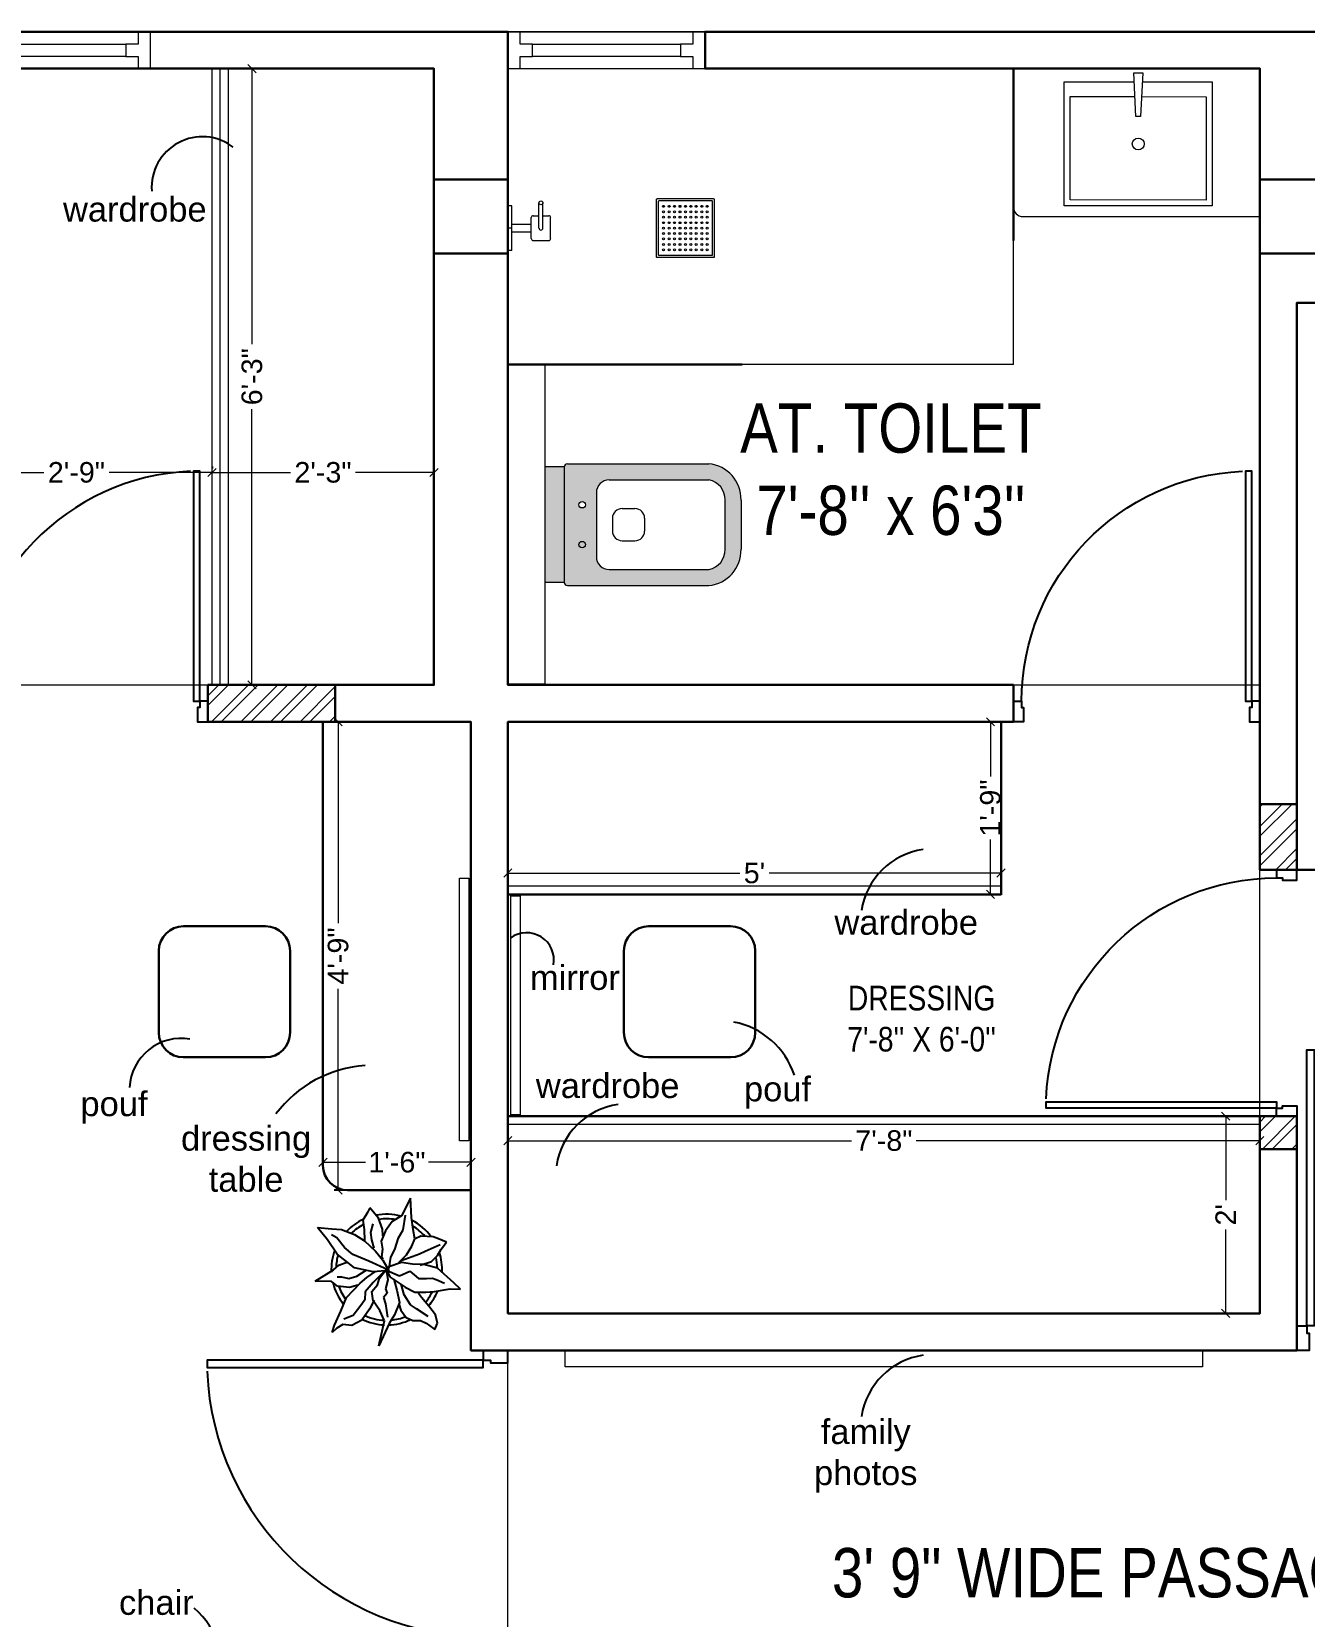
# Model space of a CAD drawing. Header units: millimetres. Extents: x 56222 to 154462, y -172610 to -121287.
# Drawn here: x 153075.5 to 153230.3, y -171608.7 to -171415.9 of the extents above; entities that cross this region are included whole.
import ezdxf

# ---------------------------------------------------------------- set-up
doc = ezdxf.new("R2010")
doc.units = ezdxf.units.MM
doc.header["$MEASUREMENT"] = 0
doc.header["$PDMODE"] = 35
doc.layers.get('Defpoints').update_dxf_attribs({"color": 220})
doc.layers.add('AR DOOR', color=40, linetype='Continuous')
doc.layers.add('AR ELE-5', color=134, linetype='Continuous')
for name, color, linetype, lineweight in [('COLUMN', 1, 'Continuous', 30), ('dim05', 1, 'Continuous', 13), ('ELEVATION ( SPIRAL STAIR )', 250, 'Continuous', 9), ('FIRST FLOOR', 7, 'Continuous', 9), ('FIRST FLOOR ( DW_RAIL )', 7, 'Continuous', 9), ('FIRST FLOOR ( TEXT )', 7, 'Continuous', 9), ('FIRST FLOOR_( PLine )_', 251, 'Continuous', 30), ('FURNITURE', 34, 'Continuous', 9), ('GROUND FLOOR  ( PLINE )', 251, 'Continuous', 30), ('Labelling', 1, 'Continuous', 25), ('wall', 7, 'Continuous', 30)]:
    doc.layers.add(name, color=color, linetype=linetype, lineweight=lineweight)
doc.styles.add('Arial', font='arial.ttf')
doc.styles.add('KATHA', font='swissc.ttf')
doc.styles.get("Standard").update_dxf_attribs({"font": 'arial.ttf', "height": 6})
doc.styles.add('style4', font='ARIALN.TTF')
doc.dimstyles.new('ISO-25', dxfattribs={"dimtxt": 2.5, "dimasz": 1, "dimexe": 0.5, "dimexo": 1, "dimtad": 0, "dimdec": 1, "dimlunit": 4, "dimtxsty": 'Standard', "dimblk": 'OBLIQUE', "dimcen": 2.5, "dimclrd": 1, "dimclre": 1, "dimclrt": 5, "dimadec": 0, "dimazin": 0, "dimtfac": 1, "dimtdec": 1, "dimtmove": 0, "dimatfit": 3, "dimfxl": 1, "dimlwd": -1, "dimarcsym": 0})
pattern_1 = [(45, (0, -1338.2712), (-1.79882093, 1.79882093), []), (45, (1.1992, -1338.2712), (-1.79882093, 1.79882093), [])]

# ---------------------------------------------------------------- blocks, each defined once
blk = doc.blocks.new('*U140')
for points in [[(0, 0), (0, 1120), (-30, 1120), (-30, 0)], [(40, 0), (0, 0), (0, -30), (-10, -30), (-10, -100), (40, -100)], [(-1160, 0), (-1120, 0), (-1120, -30), (-1110, -30), (-1110, -100), (-1160, -100)]]:
    blk.add_lwpolyline(points, close=True)
at = {"layer": 'AR ELE-5', "linetype": 'ByBlock', "ltscale": 15}
blk.add_arc((1.6, -0.7), 1121.6, 92.37301, 179.96526, dxfattribs=at)
blk = doc.blocks.new('*U143')
for points in [[(-1160, 0), (-1120, 0), (-1120, 30), (-1110, 30), (-1110, 100), (-1160, 100)], [(40, 0), (0, 0), (0, 30), (-10, 30), (-10, 100), (40, 100)], [(0, 0), (0, -1120), (-30, -1120), (-30, 0)]]:
    blk.add_lwpolyline(points, close=True)
at = {"layer": 'AR ELE-5', "linetype": 'ByBlock', "ltscale": 15}
blk.add_arc((1.6, 0.7), 1121.6, 180.03474, 267.62699, dxfattribs=at)
blk = doc.blocks.new('*U168')
for points in [[(-40, 0), (0, 0), (0, 30), (10, 30), (10, 100), (-40, 100)], [(1160, 0), (1120, 0), (1120, 30), (1110, 30), (1110, 100), (1160, 100)], [(0, 0), (0, -1120), (30, -1120), (30, 0)]]:
    blk.add_lwpolyline(points, close=True)
at = {"layer": 'AR ELE-5', "linetype": 'ByBlock', "ltscale": 15}
blk.add_arc((-1.6, 0.7), 1121.6, 272.37301, 359.96526, dxfattribs=at)
blk = doc.blocks.new('A$C744D1EC1')
at = {"layer": 'FURNITURE'}
for p, q in [((-2.26, -0.39), (-2.26, 0)), ((-2.26, -0.39), (-2.26, 0)), ((0, -0.39), (0, 0)), ((0, -0.39), (0, 0)), ((2.26, -0.39), (2.26, 0)), ((2.26, -0.39), (2.26, 0)), ((-2.26, -0.39), (2.26, -0.39)), ((-2.26, -0.39), (2.26, -0.39)), ((-0.39, -0.39), (-0.39, -2.36)), ((0.39, -0.39), (0.39, -2.36)), ((-1.26, -2.56), (-1.26, -4.14)), ((-1.06, -2.36), (1.06, -2.36)), ((0, -3.15), (2.56, -3.15)), ((1.26, -2.56), (1.26, -3.15)), ((-1.06, -4.33), (1.06, -4.33)), ((0, -3.55), (2.56, -3.55)), ((1.26, -3.55), (1.26, -4.14))]:
    blk.add_line(p, q, dxfattribs=at)
for points in [[(-2.96, -15.14), (-2.96, -20.86, 0.414214), (-2.86, -20.96), (2.86, -20.96, 0.414214), (2.96, -20.86), (2.96, -15.14, 0.414214), (2.86, -15.04), (-2.86, -15.04, 0.414214)], [(-2.76, -15.34), (-2.76, -20.66, 0.414214), (-2.66, -20.76), (2.66, -20.76, 0.414214), (2.76, -20.66), (2.76, -15.34, 0.414214), (2.66, -15.24), (-2.66, -15.24, 0.414214)]]:
    blk.add_lwpolyline(points, format="xyb", close=True, dxfattribs=at)
for centre, radius in [((2.56, -3.35), 0.197), ((-2.21, -15.79), 0.0985), ((-1.66, -15.79), 0.0985), ((-1.1, -15.79), 0.0985), ((-0.55, -15.79), 0.0985), ((0, -15.79), 0.0985), ((0.55, -15.79), 0.0985), ((1.1, -15.79), 0.0985), ((1.66, -15.79), 0.0985), ((2.21, -15.79), 0.0985), ((-2.21, -16.34), 0.0985), ((-2.21, -16.9), 0.0985), ((-2.21, -17.45), 0.0985), ((-1.66, -16.34), 0.0985), ((-1.66, -16.9), 0.0985), ((-1.66, -17.45), 0.0985), ((-1.1, -16.34), 0.0985), ((-1.1, -16.9), 0.0985), ((-1.1, -17.45), 0.0985), ((-0.55, -16.34), 0.0985), ((-0.55, -16.9), 0.0985), ((-0.55, -17.45), 0.0985), ((0, -16.34), 0.0985), ((0, -16.9), 0.0985), ((0, -17.45), 0.0985), ((0.55, -16.34), 0.0985), ((0.55, -16.9), 0.0985), ((0.55, -17.45), 0.0985), ((1.1, -16.34), 0.0985), ((1.1, -16.9), 0.0985), ((1.1, -17.45), 0.0985), ((1.66, -16.34), 0.0985), ((1.66, -16.9), 0.0985), ((1.66, -17.45), 0.0985), ((2.21, -16.34), 0.0985), ((2.21, -16.9), 0.0985), ((2.21, -17.45), 0.0985), ((-2.21, -18), 0.0985), ((-2.21, -18.55), 0.0985), ((-2.21, -19.1), 0.0985), ((-1.66, -18), 0.0985), ((-1.66, -18.55), 0.0985), ((-1.66, -19.1), 0.0985), ((-1.1, -18), 0.0985), ((-1.1, -18.55), 0.0985), ((-1.1, -19.1), 0.0985), ((-0.55, -18), 0.0985), ((-0.55, -18.55), 0.0985), ((-0.55, -19.1), 0.0985), ((0, -18), 0.0985), ((0, -18.55), 0.0985), ((0, -19.1), 0.0985), ((0.55, -18), 0.0985), ((0.55, -18.55), 0.0985), ((0.55, -19.1), 0.0985), ((1.1, -18), 0.0985), ((1.1, -18.55), 0.0985), ((1.1, -19.1), 0.0985), ((1.66, -18), 0.0985), ((1.66, -18.55), 0.0985), ((1.66, -19.1), 0.0985), ((2.21, -18), 0.0985), ((2.21, -18.55), 0.0985), ((2.21, -19.1), 0.0985), ((-2.21, -19.66), 0.0985), ((-2.21, -20.21), 0.0985), ((-1.66, -19.66), 0.0985), ((-1.66, -20.21), 0.0985), ((-1.1, -19.66), 0.0985), ((-1.1, -20.21), 0.0985), ((-0.55, -19.66), 0.0985), ((-0.55, -20.21), 0.0985), ((0, -19.66), 0.0985), ((0, -20.21), 0.0985), ((0.55, -19.66), 0.0985), ((0.55, -20.21), 0.0985), ((1.1, -19.66), 0.0985), ((1.1, -20.21), 0.0985), ((1.66, -19.66), 0.0985), ((1.66, -20.21), 0.0985), ((2.21, -19.66), 0.0985), ((2.21, -20.21), 0.0985)]:
    blk.add_circle(centre, radius, dxfattribs=at)
for centre, start, end in [((-1.06, -2.56), 90, 180), ((0, -3.35), 90, 270), ((1.06, -2.56), 0, 90), ((-1.06, -4.14), 180, 270), ((1.06, -4.14), 270, 0)]:
    blk.add_arc(centre, 0.197, start, end, dxfattribs=at)
blk = doc.blocks.new('A$C3EC62B37')
at = {"layer": 'FURNITURE', "lineweight": 30, "ltscale": 0.25, "true_color": 0xffffff}
h = blk.add_hatch(color=7, dxfattribs=at)
h.dxf.hatch_style = 1
h.paths.add_polyline_path([(-12.22, 0), (-12.22, 2.35), (-26.26, 2.35), (-26.26, 0)])
h.paths.add_polyline_path([(-26.26, 2.35), (-12.22, 2.35, 0.414214), (-11.83, 2.74), (-11.83, 19.96, 0.388639), (-16.24, 23.87), (-22.38, 23.87, 0.379499), (-26.65, 19.96), (-26.65, 2.74, 0.414214)])
h.paths.add_polyline_path([(-15.35, 6.26), (-23.13, 6.26, -0.414214), (-24.7, 7.83), (-24.7, 19.96, -0.349567), (-22.37, 21.91), (-16.24, 21.91, -0.364948), (-13.78, 19.96), (-13.78, 7.83, -0.414214)], flags=16)
h.paths.add_polyline_path([(-18.46, 8.22), (-20.02, 8.22, -0.414214), (-21.2, 9.39), (-21.2, 10.96, -0.414214), (-20.02, 12.13), (-18.46, 12.13, -0.414214), (-17.28, 10.96), (-17.28, 9.39, -0.414214)], flags=0)
h.paths.add_polyline_path([(-22.06, 4.53, -1), (-21.27, 4.53, -1)], flags=16)
at = {"layer": 'FURNITURE', "color": 0, "linetype": 'ByBlock', "lineweight": -2}
for p, q in [((-22.24, 23.87), (-16.24, 23.87)), ((-22.24, 21.91), (-16.24, 21.91)), ((-26.65, 2.74), (-26.65, 19.96)), ((-24.7, 7.83), (-24.7, 19.96)), ((-13.78, 7.83), (-13.78, 19.96)), ((-11.83, 2.74), (-11.83, 19.96)), ((-20.02, 12.13), (-18.46, 12.13)), ((-21.2, 9.39), (-21.2, 10.96)), ((-17.28, 9.39), (-17.28, 10.96)), ((-20.02, 8.22), (-18.46, 8.22)), ((-23.13, 6.26), (-15.35, 6.26)), ((-26.26, 2.35), (-12.22, 2.35)), ((-26.26, 2.35), (-26.26, 0)), ((-12.22, 2.35), (-12.22, 0)), ((-26.26, 0), (-12.22, 0)), ((-26.26, 0), (-12.22, 0))]:
    blk.add_line(p, q, dxfattribs=at)
for centre in [(-21.66, 4.53), (-16.81, 4.53)]:
    blk.add_circle(centre, 0.391, dxfattribs=at)
for centre, radius, start, end in [((-22.31, 19.5), 4.37, 89.0873, 174.0395), ((-16.17, 19.5), 4.37, 5.9605, 90.9127), ((-22.31, 19.48), 2.44, 88.437, 168.6348), ((-16.17, 19.48), 2.44, 11.3652, 91.563), ((-20.02, 10.96), 1.17, 90, 180), ((-18.46, 10.96), 1.17, 0, 90), ((-23.13, 7.83), 1.57, 180, 270), ((-20.02, 9.39), 1.17, 180, 270), ((-18.46, 9.39), 1.17, 270, 0), ((-15.35, 7.83), 1.57, 270, 0), ((-26.26, 2.74), 0.391, 180, 270), ((-12.22, 2.74), 0.391, 270, 0)]:
    blk.add_arc(centre, radius, start, end, dxfattribs=at)
blk = doc.blocks.new('_Oblique')
at = {"layer": 'wall', "color": 0, "lineweight": -2}
blk.add_line((-0.5, -0.5), (0.5, 0.5), dxfattribs=at)
blk = doc.blocks.new('*D421')
at = {"layer": 'Defpoints', "color": 0, "transparency": 16777216}
for p in [(153133.41, -171515.54), (153193.42, -171518.12), (153193.42, -171518.26)]:
    blk.add_point(p, dxfattribs=at)
at = {"layer": 'dim05', "color": 1, "linetype": 'Continuous', "lineweight": -2, "transparency": 16777216}
for p, q in [((153133.41, -171516.54), (153133.41, -171518.76)), ((153193.42, -171519.12), (153193.42, -171518.76))]:
    blk.add_line(p, q, dxfattribs=at)
at = {"layer": 'dim05', "color": 1, "linetype": 'Continuous', "transparency": 16777216}
for p, q in [((153133.41, -171518.26), (153161.64, -171518.26)), ((153193.42, -171518.26), (153165.19, -171518.26))]:
    blk.add_line(p, q, dxfattribs=at)
at = {"layer": 'dim05', "color": 1, "transparency": 16777216, "rotation": 180}
blk.add_blockref('_Oblique', (153133.41, -171518.26), dxfattribs=at)
at = {"layer": 'dim05', "color": 1, "transparency": 16777216}
blk.add_blockref('_Oblique', (153193.42, -171518.26), dxfattribs=at)
at = {"layer": 'dim05', "color": 5, "lineweight": 25, "transparency": 16777216, "insert": (153163.41, -171518.26), "char_height": 2.5, "attachment_point": 5, "style": 'Arial'}
blk.add_mtext("5'", dxfattribs=at)
blk = doc.blocks.new('*D422')
at = {"layer": 'Defpoints', "color": 0, "transparency": 16777216}
for p in [(153192.13, -171499.85), (153192.2, -171499.85), (153191.33, -171520.85)]:
    blk.add_point(p, dxfattribs=at)
at = {"layer": 'dim05', "color": 1, "linetype": 'Continuous', "lineweight": -2, "transparency": 16777216}
for p, q in [((153191.2, -171499.85), (153191.63, -171499.85)), ((153192.33, -171520.85), (153192.63, -171520.85))]:
    blk.add_line(p, q, dxfattribs=at)
at = {"layer": 'dim05', "color": 1, "linetype": 'Continuous', "transparency": 16777216}
for p, q in [((153192.13, -171499.85), (153192.13, -171506.52)), ((153192.13, -171520.85), (153192.13, -171514.18))]:
    blk.add_line(p, q, dxfattribs=at)
at = {"layer": 'dim05', "color": 1, "transparency": 16777216}
for p, rotation in [((153192.13, -171499.85), 90), ((153192.13, -171520.85), 270)]:
    blk.add_blockref('_Oblique', p, dxfattribs=dict(at, rotation=rotation))
at = {"layer": 'dim05', "color": 5, "lineweight": 25, "transparency": 16777216, "insert": (153192.13, -171510.35), "char_height": 2.5, "attachment_point": 5, "rotation": 90, "style": 'Arial'}
blk.add_mtext('1\'-9"', dxfattribs=at)
blk = doc.blocks.new('*D423')
at = {"layer": 'Defpoints', "color": 0, "transparency": 16777216}
for p in [(153133.41, -171550.36), (153224.91, -171550.36), (153224.91, -171550.83)]:
    blk.add_point(p, dxfattribs=at)
at = {"layer": 'dim05', "color": 1, "linetype": 'Continuous', "transparency": 16777216}
for p, q in [((153133.41, -171550.83), (153175.23, -171550.83)), ((153224.91, -171550.83), (153183.1, -171550.83))]:
    blk.add_line(p, q, dxfattribs=at)
at = {"layer": 'dim05', "color": 1, "linetype": 'Continuous', "lineweight": -2, "transparency": 16777216}
for p, q in [((153133.41, -171551.36), (153133.41, -171551.33)), ((153224.91, -171551.36), (153224.91, -171551.33))]:
    blk.add_line(p, q, dxfattribs=at)
at = {"layer": 'dim05', "color": 1, "transparency": 16777216, "rotation": 180}
blk.add_blockref('_Oblique', (153133.41, -171550.83), dxfattribs=at)
at = {"layer": 'dim05', "color": 1, "transparency": 16777216}
blk.add_blockref('_Oblique', (153224.91, -171550.83), dxfattribs=at)
at = {"layer": 'dim05', "color": 5, "lineweight": 25, "transparency": 16777216, "insert": (153179.16, -171550.83), "char_height": 2.5, "attachment_point": 5, "style": 'Arial'}
blk.add_mtext('7\'-8"', dxfattribs=at)
blk = doc.blocks.new('*D424')
at = {"layer": 'Defpoints', "color": 0, "transparency": 16777216}
for p in [(153216.81, -171547.85), (153216.81, -171571.85), (153220.75, -171571.85)]:
    blk.add_point(p, dxfattribs=at)
at = {"layer": 'dim05', "color": 1, "linetype": 'Continuous', "lineweight": -2, "transparency": 16777216}
for p, q in [((153217.81, -171547.85), (153221.25, -171547.85)), ((153217.81, -171571.85), (153221.25, -171571.85))]:
    blk.add_line(p, q, dxfattribs=at)
at = {"layer": 'dim05', "color": 1, "linetype": 'Continuous', "transparency": 16777216}
for p, q in [((153220.75, -171547.85), (153220.75, -171558.06)), ((153220.75, -171571.85), (153220.75, -171561.65))]:
    blk.add_line(p, q, dxfattribs=at)
at = {"layer": 'dim05', "color": 1, "transparency": 16777216}
for p, rotation in [((153220.75, -171547.85), 90), ((153220.75, -171571.85), 270)]:
    blk.add_blockref('_Oblique', p, dxfattribs=dict(at, rotation=rotation))
at = {"layer": 'dim05', "color": 5, "lineweight": 25, "transparency": 16777216, "insert": (153220.75, -171559.85), "char_height": 2.5, "attachment_point": 5, "rotation": 90, "style": 'Arial'}
blk.add_mtext("2'", dxfattribs=at)
blk = doc.blocks.new('*D425')
at = {"layer": 'Defpoints', "color": 0, "transparency": 16777216}
for p in [(153112.76, -171499.85), (153121.41, -171499.85), (153121.41, -171556.85)]:
    blk.add_point(p, dxfattribs=at)
at = {"layer": 'dim05', "color": 1, "linetype": 'Continuous', "lineweight": -2, "transparency": 16777216}
for p, q in [((153120.41, -171499.85), (153112.26, -171499.85)), ((153120.41, -171556.85), (153112.26, -171556.85))]:
    blk.add_line(p, q, dxfattribs=at)
at = {"layer": 'dim05', "color": 1, "linetype": 'Continuous', "transparency": 16777216}
for p, q in [((153112.76, -171499.85), (153112.76, -171524.36)), ((153112.76, -171556.85), (153112.76, -171532.35))]:
    blk.add_line(p, q, dxfattribs=at)
at = {"layer": 'dim05', "color": 1, "transparency": 16777216}
for p, rotation in [((153112.76, -171499.85), 90), ((153112.76, -171556.85), 270)]:
    blk.add_blockref('_Oblique', p, dxfattribs=dict(at, rotation=rotation))
at = {"layer": 'dim05', "color": 5, "lineweight": 25, "transparency": 16777216, "insert": (153112.76, -171528.35), "char_height": 2.5, "attachment_point": 5, "rotation": 90, "style": 'Arial'}
blk.add_mtext('4\'-9"', dxfattribs=at)
blk = doc.blocks.new('*D438')
at = {"layer": 'Defpoints', "color": 0, "transparency": 16777216}
for p in [(153110.91, -171552.52), (153128.91, -171552.52), (153128.91, -171553.46)]:
    blk.add_point(p, dxfattribs=at)
at = {"layer": 'dim05', "color": 1, "linetype": 'Continuous', "transparency": 16777216}
for p, q in [((153110.91, -171553.46), (153116.08, -171553.46)), ((153128.91, -171553.46), (153123.74, -171553.46))]:
    blk.add_line(p, q, dxfattribs=at)
at = {"layer": 'dim05', "color": 1, "linetype": 'Continuous', "lineweight": -2, "transparency": 16777216}
for p, q in [((153110.91, -171553.52), (153110.91, -171553.96)), ((153128.91, -171553.52), (153128.91, -171553.96))]:
    blk.add_line(p, q, dxfattribs=at)
at = {"layer": 'dim05', "color": 1, "transparency": 16777216, "rotation": 180}
blk.add_blockref('_Oblique', (153110.91, -171553.46), dxfattribs=at)
at = {"layer": 'dim05', "color": 1, "transparency": 16777216}
blk.add_blockref('_Oblique', (153128.91, -171553.46), dxfattribs=at)
at = {"layer": 'dim05', "color": 5, "lineweight": 25, "transparency": 16777216, "insert": (153119.91, -171553.46), "char_height": 2.5, "attachment_point": 5, "style": 'Arial'}
blk.add_mtext('1\'-6"', dxfattribs=at)
blk = doc.blocks.new('*D443')
at = {"layer": 'Defpoints', "color": 0, "transparency": 16777216}
for p in [(153097.41, -171469.5), (153097.41, -171469.76), (153064.41, -171479.35)]:
    blk.add_point(p, dxfattribs=at)
at = {"layer": 'dim05', "color": 1, "linetype": 'Continuous', "lineweight": -2, "transparency": 16777216}
for p, q in [((153064.41, -171478.35), (153064.41, -171469)), ((153097.41, -171468.76), (153097.41, -171469))]:
    blk.add_line(p, q, dxfattribs=at)
at = {"layer": 'dim05', "color": 1, "linetype": 'Continuous', "transparency": 16777216}
for p, q in [((153064.41, -171469.5), (153076.95, -171469.5)), ((153097.41, -171469.5), (153084.88, -171469.5))]:
    blk.add_line(p, q, dxfattribs=at)
at = {"layer": 'dim05', "color": 1, "transparency": 16777216, "rotation": 180}
blk.add_blockref('_Oblique', (153064.41, -171469.5), dxfattribs=at)
at = {"layer": 'dim05', "color": 1, "transparency": 16777216}
blk.add_blockref('_Oblique', (153097.41, -171469.5), dxfattribs=at)
at = {"layer": 'dim05', "color": 5, "lineweight": 25, "transparency": 16777216, "insert": (153080.91, -171469.5), "char_height": 2.5, "attachment_point": 5, "style": 'Arial'}
blk.add_mtext('2\'-9"', dxfattribs=at)
blk = doc.blocks.new('*D433')
at = {"layer": 'Defpoints', "color": 0, "transparency": 16777216}
for p in [(153097.41, -171469.76), (153124.41, -171469.5), (153124.41, -171469.76)]:
    blk.add_point(p, dxfattribs=at)
at = {"layer": 'dim05', "color": 1, "linetype": 'Continuous', "lineweight": -2, "transparency": 16777216}
for p, q in [((153097.41, -171468.76), (153097.41, -171469)), ((153124.41, -171468.76), (153124.41, -171469))]:
    blk.add_line(p, q, dxfattribs=at)
at = {"layer": 'dim05', "color": 1, "linetype": 'Continuous', "transparency": 16777216}
for p, q in [((153097.41, -171469.5), (153106.95, -171469.5)), ((153124.41, -171469.5), (153114.88, -171469.5))]:
    blk.add_line(p, q, dxfattribs=at)
at = {"layer": 'dim05', "color": 1, "transparency": 16777216, "rotation": 180}
blk.add_blockref('_Oblique', (153097.41, -171469.5), dxfattribs=at)
at = {"layer": 'dim05', "color": 1, "transparency": 16777216}
blk.add_blockref('_Oblique', (153124.41, -171469.5), dxfattribs=at)
at = {"layer": 'dim05', "color": 5, "lineweight": 25, "transparency": 16777216, "insert": (153110.91, -171469.5), "char_height": 2.5, "attachment_point": 5, "style": 'Arial'}
blk.add_mtext('2\'-3"', dxfattribs=at)
blk = doc.blocks.new('*D434')
at = {"layer": 'Defpoints', "color": 0, "transparency": 16777216}
for p in [(153102.27, -171420.35), (153103.55, -171420.35), (153103.16, -171495.35)]:
    blk.add_point(p, dxfattribs=at)
at = {"layer": 'dim05', "color": 1, "linetype": 'Continuous', "lineweight": -2, "transparency": 16777216}
for p, q in [((153102.55, -171420.35), (153101.77, -171420.35)), ((153102.16, -171495.35), (153101.77, -171495.35))]:
    blk.add_line(p, q, dxfattribs=at)
at = {"layer": 'dim05', "color": 1, "linetype": 'Continuous', "transparency": 16777216}
for p, q in [((153102.27, -171420.35), (153102.27, -171453.9)), ((153102.27, -171495.35), (153102.27, -171461.81))]:
    blk.add_line(p, q, dxfattribs=at)
at = {"layer": 'dim05', "color": 1, "transparency": 16777216}
for p, rotation in [((153102.27, -171420.35), 90), ((153102.27, -171495.35), 270)]:
    blk.add_blockref('_Oblique', p, dxfattribs=dict(at, rotation=rotation))
at = {"layer": 'dim05', "color": 5, "lineweight": 25, "transparency": 16777216, "insert": (153102.27, -171457.85), "char_height": 2.5, "attachment_point": 5, "rotation": 90, "style": 'Arial'}
blk.add_mtext('6\'-3"', dxfattribs=at)
blk = doc.blocks.new('ARPLS010')
at = {"linetype": 'ByBlock'}
for p, q in [((0.121, 0.605), (-0.013, 0.459)), ((0.179, 0.666), (0.121, 0.605)), ((0.174, 0.573), (0.179, 0.666)), ((0.2, 0.432), (0.174, 0.573)), ((-0.278, 0.467), (-0.295, 0.42)), ((-0.248, 0.54), (-0.278, 0.467)), ((-0.182, 0.493), (-0.248, 0.54)), ((-0.222, 0.484), (-0.164, 0.347)), ((-0.125, 0.459), (-0.182, 0.493)), ((-0.072, 0.404), (-0.125, 0.459)), ((-0.013, 0.459), (-0.044, 0.336)), ((0.077, 0.412), (0.091, 0.447)), ((0.091, 0.447), (0.125, 0.522)), ((0.203, 0.352), (0.2, 0.432)), ((0.409, 0.44), (0.33, 0.38)), ((0.484, 0.459), (0.409, 0.44)), ((0.542, 0.434), (0.484, 0.459)), ((0.533, 0.42), (0.542, 0.434)), ((-0.295, 0.42), (-0.302, 0.309)), ((-0.302, 0.309), (-0.276, 0.258)), ((-0.164, 0.347), (-0.139, 0.295)), ((-0.139, 0.295), (-0.08, 0.131)), ((-0.038, 0.302), (-0.072, 0.404)), ((-0.044, 0.336), (-0.049, 0.232)), ((0.015, 0.209), (0.08, 0.288)), ((0.082, 0.358), (0.077, 0.412)), ((0.08, 0.288), (0.082, 0.358)), ((0.204, 0.254), (0.203, 0.352)), ((0.252, 0.313), (0.216, 0.287)), ((0.33, 0.38), (0.252, 0.313)), ((0.425, 0.373), (0.356, 0.269)), ((0.459, 0.303), (0.485, 0.354)), ((0.459, 0.236), (0.459, 0.303)), ((0.485, 0.354), (0.533, 0.42)), ((-0.469, 0.226), (-0.643, 0.216)), ((-0.643, 0.216), (-0.485, 0.134)), ((-0.359, 0.148), (-0.49, 0.172)), ((-0.362, 0.24), (-0.469, 0.226)), ((-0.278, 0.254), (-0.362, 0.24)), ((-0.287, 0.106), (-0.359, 0.148)), ((-0.21, 0.227), (-0.278, 0.254)), ((-0.132, 0.18), (-0.21, 0.227)), ((-0.063, 0.111), (-0.132, 0.18)), ((-0.049, 0.232), (-0.065, 0.135)), ((0.056, 0.114), (0.015, 0.209)), ((0.068, 0.032), (0.16, 0.165)), ((0.227, 0.157), (0.132, 0.131)), ((0.16, 0.165), (0.204, 0.254)), ((0.318, 0.213), (0.227, 0.157)), ((0.356, 0.269), (0.318, 0.213)), ((0.368, 0.128), (0.432, 0.176)), ((0.432, 0.176), (0.459, 0.236)), ((-0.485, 0.134), (-0.433, 0.051)), ((-0.433, 0.051), (-0.349, -0.011)), ((-0.18, 0.073), (-0.287, 0.106)), ((-0.111, 0.036), (-0.18, 0.073)), ((-0.013, 0.022), (-0.111, 0.036)), ((-0.084, -0.034), (0.007, 0.018)), ((0.003, 0.011), (-0.076, -0.16)), ((-0.065, 0.135), (-0.024, 0.018)), ((-0.024, 0.018), (0.009, 0.005)), ((0.006, -0.002), (0.068, 0.032)), ((0.007, 0.018), (0.02, -0.121)), ((0.009, 0.005), (0.056, 0.114)), ((0.017, -0.002), (0.091, 0.009)), ((0.088, 0.065), (0.187, 0.091)), ((0.091, 0.009), (0.173, -0.011)), ((0.173, -0.011), (0.212, 0.004)), ((0.187, 0.091), (0.297, 0.116)), ((0.212, 0.004), (0.252, -0.03)), ((0.297, 0.116), (0.408, 0.071)), ((0.309, 0.109), (0.368, 0.128)), ((0.309, -0.01), (0.43, 0.006)), ((0.408, 0.071), (0.482, 0.024)), ((0.482, 0.024), (0.689, -0.072)), ((-0.464, -0.073), (-0.558, -0.152)), ((-0.366, -0.036), (-0.464, -0.073)), ((-0.336, -0.142), (-0.413, -0.121)), ((-0.306, -0.033), (-0.366, -0.036)), ((-0.349, -0.011), (-0.256, -0.05)), ((-0.269, -0.135), (-0.336, -0.142)), ((-0.193, -0.113), (-0.269, -0.135)), ((-0.259, -0.2), (-0.168, -0.1)), ((-0.256, -0.05), (-0.185, -0.038)), ((-0.185, -0.038), (-0.114, -0.046)), ((-0.168, -0.1), (-0.084, -0.034)), ((-0.114, -0.046), (-0.093, -0.036)), ((0.02, -0.121), (-0.017, -0.291)), ((0.01, -0.014), (0.017, -0.002)), ((0.078, -0.064), (0.01, -0.014)), ((0.016, -0.023), (0.116, -0.122)), ((0.07, -0.179), (0.018, -0.1)), ((0.138, -0.083), (0.078, -0.064)), ((0.116, -0.122), (0.201, -0.195)), ((0.197, -0.135), (0.138, -0.083)), ((0.283, -0.123), (0.197, -0.135)), ((0.252, -0.03), (0.309, -0.01)), ((0.277, -0.114), (0.357, -0.156)), ((0.37, -0.064), (0.283, -0.123)), ((0.462, -0.021), (0.37, -0.064)), ((0.689, -0.072), (0.462, -0.021)), ((-0.558, -0.152), (-0.517, -0.172)), ((-0.517, -0.172), (-0.447, -0.216)), ((-0.447, -0.216), (-0.363, -0.202)), ((-0.363, -0.202), (-0.263, -0.2)), ((-0.318, -0.29), (-0.259, -0.2)), ((-0.076, -0.16), (-0.138, -0.304)), ((0.059, -0.27), (0.005, -0.185)), ((0.08, -0.342), (0.059, -0.27)), ((0.121, -0.239), (0.07, -0.179)), ((0.184, -0.299), (0.121, -0.239)), ((0.141, -0.261), (0.16, -0.336)), ((0.201, -0.195), (0.272, -0.198)), ((0.272, -0.198), (0.311, -0.225)), ((0.311, -0.225), (0.415, -0.304)), ((0.357, -0.156), (0.455, -0.226)), ((0.455, -0.226), (0.503, -0.317)), ((-0.368, -0.496), (-0.363, -0.408)), ((-0.363, -0.408), (-0.318, -0.29)), ((-0.199, -0.38), (-0.287, -0.45)), ((-0.138, -0.304), (-0.199, -0.38)), ((-0.017, -0.291), (-0.141, -0.446)), ((-0.042, -0.432), (-0.071, -0.352)), ((0.064, -0.446), (0.066, -0.407)), ((0.066, -0.407), (0.08, -0.342)), ((0.16, -0.336), (0.15, -0.445)), ((0.252, -0.362), (0.184, -0.299)), ((0.376, -0.416), (0.252, -0.362)), ((0.502, -0.472), (0.376, -0.416)), ((0.415, -0.304), (0.447, -0.388)), ((0.503, -0.317), (0.494, -0.398)), ((0.494, -0.398), (0.528, -0.452)), ((-0.382, -0.625), (-0.368, -0.496)), ((-0.269, -0.533), (-0.382, -0.625)), ((-0.287, -0.45), (-0.314, -0.498)), ((-0.141, -0.446), (-0.269, -0.533)), ((0.002, -0.48), (-0.042, -0.432)), ((0.104, -0.646), (0.002, -0.48)), ((0.106, -0.5), (0.104, -0.646)), ((0.15, -0.445), (0.106, -0.5)), ((0.567, -0.494), (0.502, -0.472)), ((0.528, -0.452), (0.567, -0.494))]:
    blk.add_line(p, q, dxfattribs=at)
for radius, start, end in [(0.5, 87.2367, 107.9154), (0.458, 91.6596, 104.0784), (0.5, 49.0791, 67.0324), (0.5, 126.2799, 152.7042), (0.458, 130.7647, 148.9789), (0.458, 49.8461, 63.9764), (0.458, 5.0517, 21.9108), (0.5, 1.3782, 25.7565), (0.5, 164.9216, 191.0302), (0.458, 169.9629, 188.6517), (0.458, 334.5625, 357.1532), (0.5, 333.6991, 357.5577), (0.5, 205.1623, 226.3204), (0.458, 207.232, 224.0819), (0.5, 283.5324, 308.8712), (0.458, 289.266, 306.1107), (0.5, 249.553, 272.4234), (0.458, 252.8522, 267.711)]:
    blk.add_arc((0, 0), radius, start, end, dxfattribs=at)

msp = doc.modelspace()

# ---------------------------------------------------------------- hatches: boundary and pattern name
at = {"layer": 'GROUND FLOOR  ( PLINE )', "lineweight": 5}
h = msp.add_hatch(dxfattribs=at)
h.set_pattern_fill('ANSI32', color=3, scale=6.783779)
h.set_pattern_definition(pattern_1)
h.paths.add_polyline_path([(153112.4144, -171495.3544), (153096.9144, -171495.3544), (153096.9144, -171499.8544), (153112.4144, -171499.8544)])
h.paths.add_polyline_path([(153229.4144, -171517.8544), (153224.9144, -171517.8544), (153224.9144, -171509.8544), (153229.4144, -171509.8544)])
h.paths.add_polyline_path([(153265.4144, -171576.3544), (153271.4144, -171576.3544), (153271.4144, -171571.8544), (153265.4144, -171571.8544)])
h.paths.add_polyline_path([(153128.9144, -171612.3544), (153133.4144, -171612.3544), (153133.4144, -171618.3544), (153128.9144, -171618.3544)])
h = msp.add_hatch(dxfattribs=at)
h.set_pattern_fill('ANSI32', color=3, scale=6.783779)
h.set_pattern_definition(pattern_1)
h.paths.add_polyline_path([(153224.9144, -171547.8544), (153229.4144, -171547.8544), (153229.4144, -171551.8544), (153224.9144, -171551.8544)])

# ---------------------------------------------------------------- linework, layer by layer
at = {"layer": 'COLUMN'}
for points in [[(153124.4144, -171433.8544), (153133.4144, -171433.8544), (153133.4144, -171442.8544), (153124.4144, -171442.8544)], [(153224.9144, -171433.8544), (153233.9144, -171433.8544), (153233.9144, -171442.8544), (153224.9144, -171442.8544)]]:
    msp.add_lwpolyline(points, close=True, dxfattribs=at)
at = {"layer": 'ELEVATION ( SPIRAL STAIR )', "color": 5}
for points in [[(153127.5139, -171518.8952), (153128.6644, -171518.8952), (153128.6644, -171550.8544), (153127.5139, -171550.8544)], [(153133.7653, -171521.0459), (153134.9158, -171521.0459), (153134.9158, -171547.6643), (153133.7653, -171547.6643)]]:
    msp.add_lwpolyline(points, close=True, dxfattribs=at)
at = {"layer": 'FIRST FLOOR'}
for p, q in [((152969.9144, -171415.8544), (153370.4144, -171415.8544)), ((153089.9144, -171420.3544), (153089.9144, -171415.8544)), ((153133.4144, -171495.3544), (153133.4144, -171415.8544)), ((153157.4144, -171420.3544), (153157.4144, -171415.8544)), ((152978.9144, -171420.3544), (153124.4144, -171420.3544)), ((153124.4144, -171495.3544), (153124.4144, -171420.3544)), ((153133.4144, -171420.3544), (153224.9144, -171420.3544)), ((153224.9144, -171571.8544), (153224.9144, -171420.3544)), ((153229.4144, -171509.8544), (153229.4144, -171448.8544)), ((152969.9144, -171495.3544), (153124.4144, -171495.3544)), ((153133.4144, -171495.3544), (153224.9144, -171495.3544)), ((153194.9144, -171499.8544), (153194.9144, -171495.3544)), ((153096.9144, -171499.8544), (153128.9144, -171499.8544)), ((153128.9144, -171499.8544), (153128.9144, -171576.3544)), ((153133.4144, -171499.8544), (153194.9144, -171499.8544)), ((153133.4144, -171499.8544), (153133.4144, -171571.8544)), ((153224.9144, -171509.8544), (153229.4144, -171509.8544)), ((153229.4144, -171576.3544), (153229.4144, -171547.8544)), ((153133.4144, -171571.8544), (153224.9144, -171571.8544)), ((153128.9144, -171576.3544), (153229.4144, -171576.3544)), ((153133.4144, -171726.3544), (153133.4144, -171576.3544))]:
    msp.add_line(p, q, dxfattribs=at)
at = {"layer": 'FIRST FLOOR ( DW_RAIL )'}
for points in [[(152965.4144, -171415.8544), (153370.4144, -171415.8543), (153370.4144, -171726.3544), (153361.4144, -171726.3544), (153341.6097, -171726.3544), (153301.2726, -171726.3544), (153275.9144, -171726.3544), (153133.4144, -171726.3544), (153133.4144, -171772.8544), (152965.4144, -171772.8544)], [(153089.9144, -171415.8544), (153088.4144, -171415.8544), (153088.4144, -171417.3544), (153086.9144, -171417.3544), (153086.9144, -171418.8544), (153068.9144, -171418.8544), (153068.9144, -171417.3544), (153067.4144, -171417.3544), (153067.4144, -171415.8544), (153065.9144, -171415.8544), (153065.9144, -171420.3544), (153067.4144, -171420.3544), (153067.4144, -171418.8544), (153068.9144, -171418.8544), (153068.9144, -171417.3544), (153086.9144, -171417.3544), (153086.9144, -171418.8544), (153088.4144, -171418.8544), (153088.4144, -171420.3544), (153089.9144, -171420.3544), (153089.9144, -171415.8544), (153065.9144, -171415.8544), (153065.9144, -171420.3544), (153089.9144, -171420.3544)], [(153157.4144, -171415.8544), (153155.9144, -171415.8544), (153155.9144, -171417.3544), (153154.4144, -171417.3544), (153154.4144, -171418.8544), (153136.4144, -171418.8544), (153136.4144, -171417.3544), (153134.9144, -171417.3544), (153134.9144, -171415.8544), (153133.4144, -171415.8544), (153133.4144, -171420.3544), (153134.9144, -171420.3544), (153134.9144, -171418.8544), (153136.4144, -171418.8544), (153136.4144, -171417.3544), (153154.4144, -171417.3544), (153154.4144, -171418.8544), (153155.9144, -171418.8544), (153155.9144, -171420.3544), (153157.4144, -171420.3544), (153157.4144, -171415.8544), (153133.4144, -171415.8544), (153133.4144, -171420.3544), (153157.4144, -171420.3544)]]:
    msp.add_lwpolyline(points, close=True, dxfattribs=at)
at = {"layer": 'FIRST FLOOR_( PLine )_'}
for points in [[(153224.9144, -171551.8544), (153224.9144, -171571.8544), (153133.4144, -171571.8544), (153133.4144, -171499.8544), (153194.9144, -171499.8544), (153194.9144, -171495.3544), (153133.4144, -171495.3544), (153133.4144, -171415.8544), (152969.9144, -171415.8544), (152969.9144, -171471.3544)], [(152978.9144, -171471.3544), (152969.9144, -171471.3544), (152978.9144, -171471.3544), (152978.9144, -171420.3544), (153124.4144, -171420.3544), (153124.4144, -171495.3544), (153112.4144, -171495.3544), (153112.4144, -171499.8544), (153112.4144, -171495.3544)], [(153112.4144, -171499.8544), (153128.9144, -171499.8544), (153128.9144, -171576.3544), (153229.4144, -171576.3544), (153229.4144, -171551.8544), (153224.9144, -171551.8544), (153229.4144, -171551.8544)]]:
    msp.add_lwpolyline(points, dxfattribs=at)
msp.add_lwpolyline([(153233.9144, -171420.3544), (153265.4144, -171420.3544), (153265.4144, -171415.8544), (153157.4144, -171415.8544), (153157.4144, -171420.3544), (153224.9144, -171420.3544), (153224.9144, -171509.8544), (153229.4144, -171509.8544), (153229.4144, -171448.8544), (153233.9144, -171448.8544)], close=True, dxfattribs=at)
at = {"layer": 'FURNITURE'}
for p, q in [((153097.4144, -171495.3544), (153097.4144, -171420.3544)), ((153098.4144, -171495.3544), (153098.4144, -171420.3544)), ((153099.4144, -171495.3544), (153099.4144, -171420.3544)), ((153194.9144, -171456.3544), (153194.9144, -171420.3544)), ((153194.9144, -171456.3544), (153133.4144, -171456.3544)), ((153193.4153, -171519.8544), (153133.4144, -171519.8544)), ((153224.9144, -171548.8544), (153133.4144, -171548.8544))]:
    msp.add_line(p, q, dxfattribs=at)
at = {"layer": 'FURNITURE', "color": 5, "lineweight": 30, "ltscale": 10000}
for p, q in [((153194.9144, -171420.3544), (153194.9144, -171441.2652)), ((153133.4144, -171456.3544), (153161.9144, -171456.3544))]:
    msp.add_line(p, q, dxfattribs=at)
at = {"layer": 'FURNITURE', "lineweight": 30}
for p, q in [((153110.9144, -171499.8544), (153110.9144, -171553.8544)), ((153193.4153, -171499.906), (153193.4153, -171520.906)), ((153193.4153, -171520.8544), (153133.4144, -171520.8544)), ((153224.9144, -171547.8544), (153133.4144, -171547.8544)), ((153128.9144, -171556.8544), (153113.9144, -171556.8544))]:
    msp.add_line(p, q, dxfattribs=at)
at = {"layer": 'FURNITURE'}
msp.add_lwpolyline([(153224.9144, -171420.3544), (153194.9144, -171420.3544), (153194.9144, -171437.1616, 0.42261333), (153196.099, -171438.3601), (153224.9144, -171438.3602)], format="xyb", close=True, dxfattribs=at)
for points in [[(153210.6029, -171421.9569), (153219.1139, -171421.9713), (153219.1051, -171437.0653), (153201.1052, -171437.0447), (153201.1139, -171421.9507), (153209.6263, -171421.9562)], [(153210.5152, -171423.7572), (153218.3926, -171423.7713), (153218.3855, -171436.3446), (153201.8258, -171436.325), (153201.8329, -171423.7516), (153209.7116, -171423.7567)]]:
    msp.add_lwpolyline(points, dxfattribs=at)
for points in [[(153210.4032, -171426.1724), (153209.8316, -171426.1728), (153209.5738, -171420.876), (153210.654, -171420.8753)], [(153137.9144, -171495.2605), (153133.4144, -171495.2605), (153133.4144, -171456.3544), (153137.9144, -171456.3544)], [(153140.3975, -171576.3544), (153217.9313, -171576.3544), (153217.9313, -171578.3394), (153140.3975, -171578.3394)]]:
    msp.add_lwpolyline(points, close=True, dxfattribs=at)
at = {"layer": 'FURNITURE', "lineweight": 30}
msp.add_lwpolyline([(153233.9144, -171448.8544), (153229.4144, -171448.8544), (153229.4144, -171517.8544), (153233.9144, -171517.8544)], close=True, dxfattribs=at)
for points in [[(153093.9388, -171524.7254), (153103.9071, -171524.7254, -0.41421356), (153106.9071, -171527.7254), (153106.9071, -171537.6815, -0.41421356), (153103.9071, -171540.6815), (153093.9388, -171540.6815, -0.41421356), (153090.9388, -171537.6815), (153090.9388, -171527.7254, -0.41421356)], [(153150.5385, -171524.7254), (153160.5067, -171524.7254, -0.41421356), (153163.5067, -171527.7254), (153163.5067, -171537.6815, -0.41421356), (153160.5067, -171540.6815), (153150.5385, -171540.6815, -0.41421356), (153147.5385, -171537.6815), (153147.5385, -171527.7254, -0.41421356)]]:
    msp.add_lwpolyline(points, format="xyb", close=True, dxfattribs=at)
at = {"layer": 'FURNITURE'}
msp.add_circle((153210.1095, -171429.5183), 0.7202, dxfattribs=at)
at = {"layer": 'FURNITURE', "lineweight": 30}
msp.add_arc((153113.9144, -171553.8544), 3, 180, 270, dxfattribs=at)
at = {"layer": 'GROUND FLOOR  ( PLINE )', "color": 3}
for points in [[(153112.4144, -171495.3544), (153096.9144, -171495.3544), (153096.9144, -171499.8544), (153112.4144, -171499.8544)], [(153229.4144, -171517.8544), (153224.9144, -171517.8544), (153224.9144, -171509.8544), (153229.4144, -171509.8544)], [(153224.9144, -171547.8544), (153229.4144, -171547.8544), (153229.4144, -171551.8544), (153224.9144, -171551.8544)]]:
    msp.add_lwpolyline(points, close=True, dxfattribs=at)
at = {"layer": 'Labelling', "color": 1}
for centre, radius, start, end in [((153096.2419, -171434.8182, -0.0006), 6.1831, 52.518408, 183.974009), ((153185.222, -171524.1715, -0.0006), 8.8915, 98.354103, 171.276609), ((153135.6849, -171528.8512, -0.0698), 3.3324, 350.194049, 125.1722), ((153159.0734, -171545.899, -0.0006), 9.6892, 18.394643, 78.99677), ((153093.6584, -171544.6782, -0.0006), 6.3041, 80.413939, 176.913445), ((153116.9912, -171556.4176, -0.0006), 14.7506, 93.653261, 143.161226), ((153148.1013, -171555.2261, -0.0006), 8.8915, 98.354103, 171.276609), ((153185.222, -171585.7398, -0.0006), 8.8915, 98.354103, 171.276609), ((153090.0609, -171614.1111, -0.0704), 8.2055, 332.714834, 50.952724)]:
    msp.add_arc(centre, radius, start, end, dxfattribs=at)

# ---------------------------------------------------------------- block references
at = {"xscale": 13.47973786482115, "yscale": 13.47973786482115, "zscale": 13.47973786482115, "rotation": 270.106449045987}
msp.add_blockref('ARPLS010', (153118.6661, -171566.5186), dxfattribs=at)
at = {"layer": 'AR DOOR', "linetype": 'ByBlock', "lineweight": -2, "extrusion": (0, 0, -1), "xscale": -0.02500000000004329, "yscale": 0.02500000000004329, "zscale": -0.02500000000004329}
msp.add_blockref('*U140', (-153095.9144, -171497.3544), dxfattribs=at)
at = {"layer": 'AR DOOR', "linetype": 'ByBlock', "lineweight": -2, "extrusion": (0, 0, -1)}
for name, p, xscale, yscale, zscale, rotation in [('*U143', (-153223.9144, -171497.3544), 0.02500000000004618, 0.02500000000004618, -0.02500000000004618, 180), ('*U168', (-153226.9144, -171546.8544), 0.02500000000004618, 0.02500000000004618, -0.02500000000004618, 90), ('*U143', (-153230.6144, -171573.3544), -0.02999999999996949, 0.02999999999996949, -0.02999999999996949, 180), ('*U140', (-153130.4144, -171577.5544), -0.02999999999996949, 0.02999999999996949, -0.02999999999996949, 270)]:
    msp.add_blockref(name, p, dxfattribs=dict(at, xscale=xscale, yscale=yscale, zscale=zscale, rotation=rotation))
at = {"layer": 'FURNITURE', "linetype": 'Continuous', "xscale": 1.200000000076199, "yscale": 1.200000000076199, "zscale": 1.200000000076199, "rotation": 90.0001863905708}
msp.add_blockref('A$C744D1EC1', (153133.4144, -171439.7603), dxfattribs=at)
at = {"layer": 'FURNITURE', "rotation": 270.0000000028459}
msp.add_blockref('A$C3EC62B37', (153137.9144, -171495.0933), dxfattribs=at)

# ---------------------------------------------------------------- texts
at = {"layer": 'FIRST FLOOR ( TEXT )', "attachment_point": 5, "style": 'KATHA'}
for s, insert, char_height in [("AT. TOILET\\P7'-8'' x 6'3''", (153180.0105, -171469.142), 6), ("DRESSING\\P7'-8'' X 6'-0''", (153183.7538, -171535.9969), 3), ('3\' 9" WIDE PASSAGE', (153206.8028, -171603.4533), 6)]:
    msp.add_mtext(s, dxfattribs=dict(at, insert=insert, char_height=char_height))
at = {"layer": 'Labelling', "color": 1, "char_height": 3, "width": 33.454272, "attachment_point": 5, "style": 'style4'}
for s, insert in [('\\A1;{\\fArial|b0|i0|c0|p34;wardrobe}', (153088.0183, -171437.4857, -0.0704)), ('\\A1;{\\fArial|b0|i0|c0|p34;wardrobe}', (153181.879, -171524.2861, -0.0704)), ('\\A1;{\\fArial|b0|i0|c0|p34;mirror}', (153141.5637, -171530.9994)), ('\\A1;{\\fArial|b0|i0|c0|p34;wardrobe}', (153145.5505, -171544.1554, -0.0704)), ('\\A1;{\\fArial|b0|i0|c0|p34;pouf }', (153166.2197, -171544.9905, -0.0704)), ('\\A1;{\\fArial|b0|i0|c0|p34;pouf }', (153085.4837, -171546.7966, -0.0704)), ('\\A1;{\\fArial|b0|i0|c0|p34;dressing \\Ptable}', (153101.5586, -171553.0626, -0.0704)), ('\\A1;{\\fArial|b0|i0|c0|p34;family \\Pphotos}', (153176.9564, -171589.1993, -0.0704)), ('\\A1;\\pxql;{\\fArial|b0|i0|c0|p34;chair}', (153102.8213, -171607.0589, -0.0704))]:
    msp.add_mtext(s, dxfattribs=dict(at, insert=insert))

# ---------------------------------------------------------------- dimensions: what is measured, and where the dimension line sits
at = {"layer": 'dim05', "color": 27, "lineweight": 25, "true_color": 0x7d5120}
for base, p1, p2, override, picture, middle in [((153102.2732, -171420.3544), (153103.1639, -171495.3544), (153103.5469, -171420.3544), {"dimdec": 0, "dimtxsty": 'Arial'}, '*D434', (153102.2732, -171457.8544)), ((153112.7631, -171499.8544), (153121.4144, -171556.8544), (153121.4144, -171499.8544), {"dimdec": 0, "dimtxsty": 'Arial'}, '*D425', (153112.7631, -171528.3544)), ((153192.1309, -171499.8544), (153191.326, -171520.8544), (153192.2041, -171499.8544), {"dimtxsty": 'Arial'}, '*D422', (153192.1309, -171510.3544)), ((153220.7518, -171571.8544), (153216.8149, -171547.8544), (153216.8149, -171571.8544), {"dimtxsty": 'Arial'}, '*D424', (153220.7518, -171559.8544))]:
    dim = msp.add_linear_dim(base=base, p1=p1, p2=p2, angle=90, dimstyle='ISO-25', override=override, dxfattribs=at)
    dim.commit()
    dim.dimension.update_dxf_attribs({"geometry": picture, "text_midpoint": middle})
for base, p1, p2, override, picture, middle in [((153097.4144, -171469.5004), (153064.4144, -171479.3486), (153097.4144, -171469.762), {"dimdec": 0, "dimtxsty": 'Arial'}, '*D443', (153080.9144, -171469.5004)), ((153124.4144, -171469.5004), (153097.4144, -171469.762), (153124.4144, -171469.762), {"dimdec": 0, "dimtxsty": 'Arial'}, '*D433', (153110.9144, -171469.5004)), ((153193.4153, -171518.2639), (153133.4144, -171515.5402), (153193.4153, -171518.12), {"dimtxsty": 'Arial'}, '*D421', (153163.4149, -171518.2639)), ((153224.9144186405, -171550.8290952955), (153133.4144186405, -171550.3618981729), (153224.9144186405, -171550.3618981729), {"dimdec": 0, "dimtxsty": 'Arial'}, '*D423', (153179.1644186405, -171550.8290952955)), ((153128.9144, -171553.4613), (153110.9144, -171552.5192), (153128.9144, -171552.5192), {"dimdec": 0, "dimtxsty": 'Arial'}, '*D438', (153119.9144, -171553.4613))]:
    dim = msp.add_linear_dim(base=base, p1=p1, p2=p2, dimstyle='ISO-25', override=override, dxfattribs=at)
    dim.commit()
    dim.dimension.update_dxf_attribs({"geometry": picture, "text_midpoint": middle})

doc.saveas('drawing.dxf')
